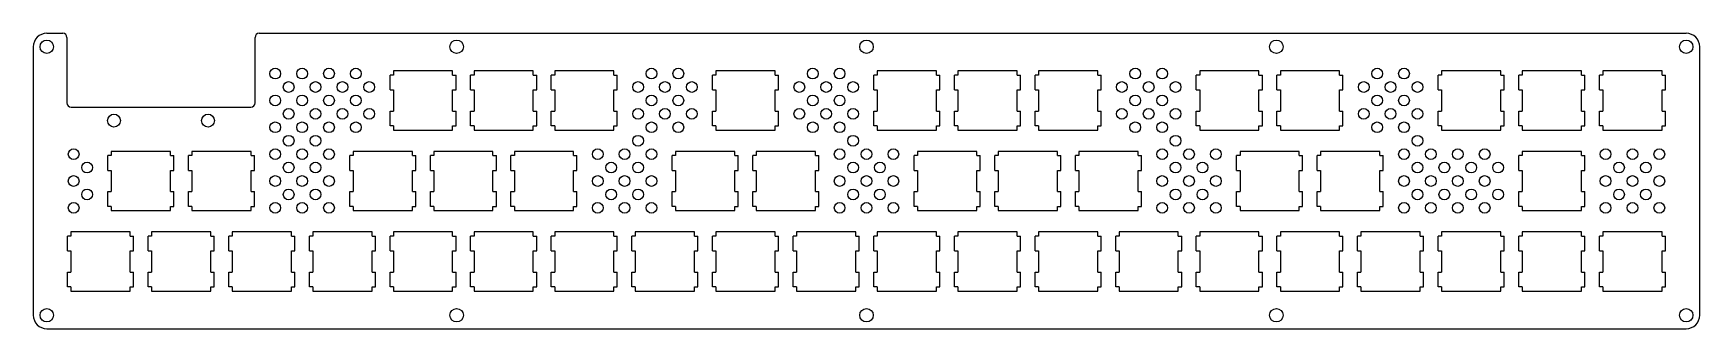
# Model space of a CAD drawing. Extents: x -3 to 391, y -3 to 67.
import ezdxf

# ---------------------------------------------------------------- set-up
doc = ezdxf.new("R2010")
doc.units = 0
doc.layers.add('255', color=72, linetype='CONTINUOUS')

msp = doc.modelspace()

# ---------------------------------------------------------------- linework, layer by layer
at = {"layer": '255'}
for p, q in [((-3.175, 63.5), (-3.175, 0)), ((0, 66.675), (3.763, 66.675)), ((4.763, 65.675), (4.763, 50.212)), ((49.212, 50.212), (49.212, 65.675)), ((50.212, 66.675), (387.35, 66.675)), ((390.525, 0), (390.525, 63.5)), ((81.1, 53.3), (81.1, 56.8)), ((81.9, 56.8), (81.1, 56.8)), ((81.9, 57.8), (81.9, 56.8)), ((95.9, 57.8), (81.9, 57.8)), ((95.9, 56.8), (95.9, 57.8)), ((95.9, 56.8), (96.7, 56.8)), ((96.7, 53.3), (96.7, 56.8)), ((100.15, 53.3), (100.15, 56.8)), ((100.95, 56.8), (100.15, 56.8)), ((100.95, 57.8), (100.95, 56.8)), ((114.95, 57.8), (100.95, 57.8)), ((114.95, 56.8), (114.95, 57.8)), ((114.95, 56.8), (115.75, 56.8)), ((115.75, 53.3), (115.75, 56.8)), ((119.2, 53.3), (119.2, 56.8)), ((120, 56.8), (119.2, 56.8)), ((120, 57.8), (120, 56.8)), ((134, 57.8), (120, 57.8)), ((134, 56.8), (134, 57.8)), ((134, 56.8), (134.8, 56.8)), ((134.8, 53.3), (134.8, 56.8)), ((157.3, 53.3), (157.3, 56.8)), ((158.1, 56.8), (157.3, 56.8)), ((158.1, 57.8), (158.1, 56.8)), ((172.1, 57.8), (158.1, 57.8)), ((172.1, 56.8), (172.1, 57.8)), ((172.1, 56.8), (172.9, 56.8)), ((172.9, 53.3), (172.9, 56.8)), ((195.4, 53.3), (195.4, 56.8)), ((196.2, 56.8), (195.4, 56.8)), ((196.2, 57.8), (196.2, 56.8)), ((210.2, 57.8), (196.2, 57.8)), ((210.2, 56.8), (210.2, 57.8)), ((210.2, 56.8), (211, 56.8)), ((211, 53.3), (211, 56.8)), ((214.45, 53.3), (214.45, 56.8)), ((215.25, 56.8), (214.45, 56.8)), ((215.25, 57.8), (215.25, 56.8)), ((229.25, 57.8), (215.25, 57.8)), ((229.25, 56.8), (229.25, 57.8)), ((229.25, 56.8), (230.05, 56.8)), ((230.05, 53.3), (230.05, 56.8)), ((233.5, 53.3), (233.5, 56.8)), ((234.3, 56.8), (233.5, 56.8)), ((234.3, 57.8), (234.3, 56.8)), ((248.3, 57.8), (234.3, 57.8)), ((248.3, 56.8), (248.3, 57.8)), ((248.3, 56.8), (249.1, 56.8)), ((249.1, 53.3), (249.1, 56.8)), ((271.6, 53.3), (271.6, 56.8)), ((272.4, 56.8), (271.6, 56.8)), ((272.4, 57.8), (272.4, 56.8)), ((286.4, 57.8), (272.4, 57.8)), ((286.4, 56.8), (286.4, 57.8)), ((286.4, 56.8), (287.2, 56.8)), ((287.2, 53.3), (287.2, 56.8)), ((290.65, 53.3), (290.65, 56.8)), ((291.45, 56.8), (290.65, 56.8)), ((291.45, 57.8), (291.45, 56.8)), ((305.45, 57.8), (291.45, 57.8)), ((305.45, 56.8), (305.45, 57.8)), ((305.45, 56.8), (306.25, 56.8)), ((306.25, 53.3), (306.25, 56.8)), ((328.75, 53.3), (328.75, 56.8)), ((329.55, 56.8), (328.75, 56.8)), ((329.55, 57.8), (329.55, 56.8)), ((343.55, 57.8), (329.55, 57.8)), ((343.55, 56.8), (343.55, 57.8)), ((343.55, 56.8), (344.35, 56.8)), ((344.35, 53.3), (344.35, 56.8)), ((347.8, 53.3), (347.8, 56.8)), ((348.6, 56.8), (347.8, 56.8)), ((348.6, 57.8), (348.6, 56.8)), ((362.6, 57.8), (348.6, 57.8)), ((362.6, 56.8), (362.6, 57.8)), ((362.6, 56.8), (363.4, 56.8)), ((363.4, 53.3), (363.4, 56.8)), ((366.85, 53.3), (366.85, 56.8)), ((367.65, 56.8), (366.85, 56.8)), ((367.65, 57.8), (367.65, 56.8)), ((381.65, 57.8), (367.65, 57.8)), ((381.65, 56.8), (381.65, 57.8)), ((381.65, 56.8), (382.45, 56.8)), ((382.45, 53.3), (382.45, 56.8)), ((81.1, 53.3), (81.9, 53.3)), ((81.9, 53.3), (81.9, 48.3)), ((95.9, 48.3), (95.9, 53.3)), ((95.9, 53.3), (96.7, 53.3)), ((100.15, 53.3), (100.95, 53.3)), ((100.95, 53.3), (100.95, 48.3)), ((114.95, 48.3), (114.95, 53.3)), ((114.95, 53.3), (115.75, 53.3)), ((119.2, 53.3), (120, 53.3)), ((120, 53.3), (120, 48.3)), ((134, 48.3), (134, 53.3)), ((134, 53.3), (134.8, 53.3)), ((157.3, 53.3), (158.1, 53.3)), ((158.1, 53.3), (158.1, 48.3)), ((172.1, 48.3), (172.1, 53.3)), ((172.1, 53.3), (172.9, 53.3)), ((195.4, 53.3), (196.2, 53.3)), ((196.2, 53.3), (196.2, 48.3)), ((210.2, 48.3), (210.2, 53.3)), ((210.2, 53.3), (211, 53.3)), ((214.45, 53.3), (215.25, 53.3)), ((215.25, 53.3), (215.25, 48.3)), ((229.25, 48.3), (229.25, 53.3)), ((229.25, 53.3), (230.05, 53.3)), ((233.5, 53.3), (234.3, 53.3)), ((234.3, 53.3), (234.3, 48.3)), ((248.3, 48.3), (248.3, 53.3)), ((248.3, 53.3), (249.1, 53.3)), ((271.6, 53.3), (272.4, 53.3)), ((272.4, 53.3), (272.4, 48.3)), ((286.4, 48.3), (286.4, 53.3)), ((286.4, 53.3), (287.2, 53.3)), ((290.65, 53.3), (291.45, 53.3)), ((291.45, 53.3), (291.45, 48.3)), ((305.45, 48.3), (305.45, 53.3)), ((305.45, 53.3), (306.25, 53.3)), ((328.75, 53.3), (329.55, 53.3)), ((329.55, 53.3), (329.55, 48.3)), ((343.55, 48.3), (343.55, 53.3)), ((343.55, 53.3), (344.35, 53.3)), ((347.8, 53.3), (348.6, 53.3)), ((348.6, 53.3), (348.6, 48.3)), ((362.6, 48.3), (362.6, 53.3)), ((362.6, 53.3), (363.4, 53.3)), ((366.85, 53.3), (367.65, 53.3)), ((367.65, 53.3), (367.65, 48.3)), ((381.65, 48.3), (381.65, 53.3)), ((381.65, 53.3), (382.45, 53.3)), ((5.763, 49.212), (48.212, 49.212)), ((81.1, 48.3), (81.9, 48.3)), ((81.1, 44.8), (81.1, 48.3)), ((95.9, 48.3), (96.7, 48.3)), ((96.7, 44.8), (96.7, 48.3)), ((100.15, 48.3), (100.95, 48.3)), ((100.15, 44.8), (100.15, 48.3)), ((114.95, 48.3), (115.75, 48.3)), ((115.75, 44.8), (115.75, 48.3)), ((119.2, 48.3), (120, 48.3)), ((119.2, 44.8), (119.2, 48.3)), ((134, 48.3), (134.8, 48.3)), ((134.8, 44.8), (134.8, 48.3)), ((157.3, 48.3), (158.1, 48.3)), ((157.3, 44.8), (157.3, 48.3)), ((172.1, 48.3), (172.9, 48.3)), ((172.9, 44.8), (172.9, 48.3)), ((195.4, 48.3), (196.2, 48.3)), ((195.4, 44.8), (195.4, 48.3)), ((210.2, 48.3), (211, 48.3)), ((211, 44.8), (211, 48.3)), ((214.45, 48.3), (215.25, 48.3)), ((214.45, 44.8), (214.45, 48.3)), ((229.25, 48.3), (230.05, 48.3)), ((230.05, 44.8), (230.05, 48.3)), ((233.5, 48.3), (234.3, 48.3)), ((233.5, 44.8), (233.5, 48.3)), ((248.3, 48.3), (249.1, 48.3)), ((249.1, 44.8), (249.1, 48.3)), ((271.6, 48.3), (272.4, 48.3)), ((271.6, 44.8), (271.6, 48.3)), ((286.4, 48.3), (287.2, 48.3)), ((287.2, 44.8), (287.2, 48.3)), ((290.65, 48.3), (291.45, 48.3)), ((290.65, 44.8), (290.65, 48.3)), ((305.45, 48.3), (306.25, 48.3)), ((306.25, 44.8), (306.25, 48.3)), ((328.75, 48.3), (329.55, 48.3)), ((328.75, 44.8), (328.75, 48.3)), ((343.55, 48.3), (344.35, 48.3)), ((344.35, 44.8), (344.35, 48.3)), ((347.8, 48.3), (348.6, 48.3)), ((347.8, 44.8), (347.8, 48.3)), ((362.6, 48.3), (363.4, 48.3)), ((363.4, 44.8), (363.4, 48.3)), ((366.85, 48.3), (367.65, 48.3)), ((366.85, 44.8), (366.85, 48.3)), ((381.65, 48.3), (382.45, 48.3)), ((382.45, 44.8), (382.45, 48.3)), ((81.9, 44.8), (81.1, 44.8)), ((81.9, 44.8), (81.9, 43.8)), ((81.9, 43.8), (95.9, 43.8)), ((95.9, 43.8), (95.9, 44.8)), ((95.9, 44.8), (96.7, 44.8)), ((100.95, 44.8), (100.15, 44.8)), ((100.95, 44.8), (100.95, 43.8)), ((100.95, 43.8), (114.95, 43.8)), ((114.95, 43.8), (114.95, 44.8)), ((114.95, 44.8), (115.75, 44.8)), ((120, 44.8), (119.2, 44.8)), ((120, 44.8), (120, 43.8)), ((120, 43.8), (134, 43.8)), ((134, 43.8), (134, 44.8)), ((134, 44.8), (134.8, 44.8)), ((158.1, 44.8), (157.3, 44.8)), ((158.1, 44.8), (158.1, 43.8)), ((158.1, 43.8), (172.1, 43.8)), ((172.1, 43.8), (172.1, 44.8)), ((172.1, 44.8), (172.9, 44.8)), ((196.2, 44.8), (195.4, 44.8)), ((196.2, 44.8), (196.2, 43.8)), ((196.2, 43.8), (210.2, 43.8)), ((210.2, 43.8), (210.2, 44.8)), ((210.2, 44.8), (211, 44.8)), ((215.25, 44.8), (214.45, 44.8)), ((215.25, 44.8), (215.25, 43.8)), ((215.25, 43.8), (229.25, 43.8)), ((229.25, 43.8), (229.25, 44.8)), ((229.25, 44.8), (230.05, 44.8)), ((234.3, 44.8), (233.5, 44.8)), ((234.3, 44.8), (234.3, 43.8)), ((234.3, 43.8), (248.3, 43.8)), ((248.3, 43.8), (248.3, 44.8)), ((248.3, 44.8), (249.1, 44.8)), ((272.4, 44.8), (271.6, 44.8)), ((272.4, 44.8), (272.4, 43.8)), ((272.4, 43.8), (286.4, 43.8)), ((286.4, 43.8), (286.4, 44.8)), ((286.4, 44.8), (287.2, 44.8)), ((291.45, 44.8), (290.65, 44.8)), ((291.45, 44.8), (291.45, 43.8)), ((291.45, 43.8), (305.45, 43.8)), ((305.45, 43.8), (305.45, 44.8)), ((305.45, 44.8), (306.25, 44.8)), ((329.55, 44.8), (328.75, 44.8)), ((329.55, 44.8), (329.55, 43.8)), ((329.55, 43.8), (343.55, 43.8)), ((343.55, 43.8), (343.55, 44.8)), ((343.55, 44.8), (344.35, 44.8)), ((348.6, 44.8), (347.8, 44.8)), ((348.6, 44.8), (348.6, 43.8)), ((348.6, 43.8), (362.6, 43.8)), ((362.6, 43.8), (362.6, 44.8)), ((362.6, 44.8), (363.4, 44.8)), ((367.65, 44.8), (366.85, 44.8)), ((367.65, 44.8), (367.65, 43.8)), ((367.65, 43.8), (381.65, 43.8)), ((381.65, 43.8), (381.65, 44.8)), ((381.65, 44.8), (382.45, 44.8)), ((14.425, 34.25), (14.425, 37.75)), ((15.225, 37.75), (14.425, 37.75)), ((15.225, 38.75), (15.225, 37.75)), ((29.225, 38.75), (15.225, 38.75)), ((29.225, 37.75), (29.225, 38.75)), ((29.225, 37.75), (30.025, 37.75)), ((30.025, 34.25), (30.025, 37.75)), ((33.475, 34.25), (33.475, 37.75)), ((34.275, 37.75), (33.475, 37.75)), ((34.275, 38.75), (34.275, 37.75)), ((48.275, 38.75), (34.275, 38.75)), ((48.275, 37.75), (48.275, 38.75)), ((48.275, 37.75), (49.075, 37.75)), ((49.075, 34.25), (49.075, 37.75)), ((71.575, 34.25), (71.575, 37.75)), ((72.375, 37.75), (71.575, 37.75)), ((72.375, 38.75), (72.375, 37.75)), ((86.375, 38.75), (72.375, 38.75)), ((86.375, 37.75), (86.375, 38.75)), ((86.375, 37.75), (87.175, 37.75)), ((87.175, 34.25), (87.175, 37.75)), ((90.625, 34.25), (90.625, 37.75)), ((91.425, 37.75), (90.625, 37.75)), ((91.425, 38.75), (91.425, 37.75)), ((105.425, 38.75), (91.425, 38.75)), ((105.425, 37.75), (105.425, 38.75)), ((105.425, 37.75), (106.225, 37.75)), ((106.225, 34.25), (106.225, 37.75)), ((109.675, 34.25), (109.675, 37.75)), ((110.475, 37.75), (109.675, 37.75)), ((110.475, 38.75), (110.475, 37.75)), ((124.475, 38.75), (110.475, 38.75)), ((124.475, 37.75), (124.475, 38.75)), ((124.475, 37.75), (125.275, 37.75)), ((125.275, 34.25), (125.275, 37.75)), ((147.775, 34.25), (147.775, 37.75)), ((148.575, 37.75), (147.775, 37.75)), ((148.575, 38.75), (148.575, 37.75)), ((162.575, 38.75), (148.575, 38.75)), ((162.575, 37.75), (162.575, 38.75)), ((162.575, 37.75), (163.375, 37.75)), ((163.375, 34.25), (163.375, 37.75)), ((166.825, 34.25), (166.825, 37.75)), ((167.625, 37.75), (166.825, 37.75)), ((167.625, 38.75), (167.625, 37.75)), ((181.625, 38.75), (167.625, 38.75)), ((181.625, 37.75), (181.625, 38.75)), ((181.625, 37.75), (182.425, 37.75)), ((182.425, 34.25), (182.425, 37.75)), ((204.925, 34.25), (204.925, 37.75)), ((205.725, 37.75), (204.925, 37.75)), ((205.725, 38.75), (205.725, 37.75)), ((219.725, 38.75), (205.725, 38.75)), ((219.725, 37.75), (219.725, 38.75)), ((219.725, 37.75), (220.525, 37.75)), ((220.525, 34.25), (220.525, 37.75)), ((223.975, 34.25), (223.975, 37.75)), ((224.775, 37.75), (223.975, 37.75)), ((224.775, 38.75), (224.775, 37.75)), ((238.775, 38.75), (224.775, 38.75)), ((238.775, 37.75), (238.775, 38.75)), ((238.775, 37.75), (239.575, 37.75)), ((239.575, 34.25), (239.575, 37.75)), ((243.025, 34.25), (243.025, 37.75)), ((243.825, 37.75), (243.025, 37.75)), ((243.825, 38.75), (243.825, 37.75)), ((257.825, 38.75), (243.825, 38.75)), ((257.825, 37.75), (257.825, 38.75)), ((257.825, 37.75), (258.625, 37.75)), ((258.625, 34.25), (258.625, 37.75)), ((281.125, 34.25), (281.125, 37.75)), ((281.925, 37.75), (281.125, 37.75)), ((281.925, 38.75), (281.925, 37.75)), ((295.925, 38.75), (281.925, 38.75)), ((295.925, 37.75), (295.925, 38.75)), ((295.925, 37.75), (296.725, 37.75)), ((296.725, 34.25), (296.725, 37.75)), ((300.175, 34.25), (300.175, 37.75)), ((300.975, 37.75), (300.175, 37.75)), ((300.975, 38.75), (300.975, 37.75)), ((314.975, 38.75), (300.975, 38.75)), ((314.975, 37.75), (314.975, 38.75)), ((314.975, 37.75), (315.775, 37.75)), ((315.775, 34.25), (315.775, 37.75)), ((347.8, 34.25), (347.8, 37.75)), ((348.6, 37.75), (347.8, 37.75)), ((348.6, 38.75), (348.6, 37.75)), ((362.6, 38.75), (348.6, 38.75)), ((362.6, 37.75), (362.6, 38.75)), ((362.6, 37.75), (363.4, 37.75)), ((363.4, 34.25), (363.4, 37.75)), ((14.425, 34.25), (15.225, 34.25)), ((15.225, 34.25), (15.225, 29.25)), ((29.225, 29.25), (29.225, 34.25)), ((29.225, 34.25), (30.025, 34.25)), ((33.475, 34.25), (34.275, 34.25)), ((34.275, 34.25), (34.275, 29.25)), ((48.275, 29.25), (48.275, 34.25)), ((48.275, 34.25), (49.075, 34.25)), ((71.575, 34.25), (72.375, 34.25)), ((72.375, 34.25), (72.375, 29.25)), ((86.375, 29.25), (86.375, 34.25)), ((86.375, 34.25), (87.175, 34.25)), ((90.625, 34.25), (91.425, 34.25)), ((91.425, 34.25), (91.425, 29.25)), ((105.425, 29.25), (105.425, 34.25)), ((105.425, 34.25), (106.225, 34.25)), ((109.675, 34.25), (110.475, 34.25)), ((110.475, 34.25), (110.475, 29.25)), ((124.475, 29.25), (124.475, 34.25)), ((124.475, 34.25), (125.275, 34.25)), ((147.775, 34.25), (148.575, 34.25)), ((148.575, 34.25), (148.575, 29.25)), ((162.575, 29.25), (162.575, 34.25)), ((162.575, 34.25), (163.375, 34.25)), ((166.825, 34.25), (167.625, 34.25)), ((167.625, 34.25), (167.625, 29.25)), ((181.625, 29.25), (181.625, 34.25)), ((181.625, 34.25), (182.425, 34.25)), ((204.925, 34.25), (205.725, 34.25)), ((205.725, 34.25), (205.725, 29.25)), ((219.725, 29.25), (219.725, 34.25)), ((219.725, 34.25), (220.525, 34.25)), ((223.975, 34.25), (224.775, 34.25)), ((224.775, 34.25), (224.775, 29.25)), ((238.775, 29.25), (238.775, 34.25)), ((238.775, 34.25), (239.575, 34.25)), ((243.025, 34.25), (243.825, 34.25)), ((243.825, 34.25), (243.825, 29.25)), ((257.825, 29.25), (257.825, 34.25)), ((257.825, 34.25), (258.625, 34.25)), ((281.125, 34.25), (281.925, 34.25)), ((281.925, 34.25), (281.925, 29.25)), ((295.925, 29.25), (295.925, 34.25)), ((295.925, 34.25), (296.725, 34.25)), ((300.175, 34.25), (300.975, 34.25)), ((300.975, 34.25), (300.975, 29.25)), ((314.975, 29.25), (314.975, 34.25)), ((314.975, 34.25), (315.775, 34.25)), ((347.8, 34.25), (348.6, 34.25)), ((348.6, 34.25), (348.6, 29.25)), ((362.6, 29.25), (362.6, 34.25)), ((362.6, 34.25), (363.4, 34.25)), ((14.425, 29.25), (15.225, 29.25)), ((14.425, 25.75), (14.425, 29.25)), ((29.225, 29.25), (30.025, 29.25)), ((30.025, 25.75), (30.025, 29.25)), ((33.475, 29.25), (34.275, 29.25)), ((33.475, 25.75), (33.475, 29.25)), ((48.275, 29.25), (49.075, 29.25)), ((49.075, 25.75), (49.075, 29.25)), ((71.575, 29.25), (72.375, 29.25)), ((71.575, 25.75), (71.575, 29.25)), ((86.375, 29.25), (87.175, 29.25)), ((87.175, 25.75), (87.175, 29.25)), ((90.625, 29.25), (91.425, 29.25)), ((90.625, 25.75), (90.625, 29.25)), ((105.425, 29.25), (106.225, 29.25)), ((106.225, 25.75), (106.225, 29.25)), ((109.675, 29.25), (110.475, 29.25)), ((109.675, 25.75), (109.675, 29.25)), ((124.475, 29.25), (125.275, 29.25)), ((125.275, 25.75), (125.275, 29.25)), ((147.775, 29.25), (148.575, 29.25)), ((147.775, 25.75), (147.775, 29.25)), ((162.575, 29.25), (163.375, 29.25)), ((163.375, 25.75), (163.375, 29.25)), ((166.825, 29.25), (167.625, 29.25)), ((166.825, 25.75), (166.825, 29.25)), ((181.625, 29.25), (182.425, 29.25)), ((182.425, 25.75), (182.425, 29.25)), ((204.925, 29.25), (205.725, 29.25)), ((204.925, 25.75), (204.925, 29.25)), ((219.725, 29.25), (220.525, 29.25)), ((220.525, 25.75), (220.525, 29.25)), ((223.975, 29.25), (224.775, 29.25)), ((223.975, 25.75), (223.975, 29.25)), ((238.775, 29.25), (239.575, 29.25)), ((239.575, 25.75), (239.575, 29.25)), ((243.025, 29.25), (243.825, 29.25)), ((243.025, 25.75), (243.025, 29.25)), ((257.825, 29.25), (258.625, 29.25)), ((258.625, 25.75), (258.625, 29.25)), ((281.125, 29.25), (281.925, 29.25)), ((281.125, 25.75), (281.125, 29.25)), ((295.925, 29.25), (296.725, 29.25)), ((296.725, 25.75), (296.725, 29.25)), ((300.175, 29.25), (300.975, 29.25)), ((300.175, 25.75), (300.175, 29.25)), ((314.975, 29.25), (315.775, 29.25)), ((315.775, 25.75), (315.775, 29.25)), ((347.8, 29.25), (348.6, 29.25)), ((347.8, 25.75), (347.8, 29.25)), ((362.6, 29.25), (363.4, 29.25)), ((363.4, 25.75), (363.4, 29.25)), ((15.225, 25.75), (14.425, 25.75)), ((15.225, 25.75), (15.225, 24.75)), ((15.225, 24.75), (29.225, 24.75)), ((29.225, 24.75), (29.225, 25.75)), ((29.225, 25.75), (30.025, 25.75)), ((34.275, 25.75), (33.475, 25.75)), ((34.275, 25.75), (34.275, 24.75)), ((34.275, 24.75), (48.275, 24.75)), ((48.275, 24.75), (48.275, 25.75)), ((48.275, 25.75), (49.075, 25.75)), ((72.375, 25.75), (71.575, 25.75)), ((72.375, 25.75), (72.375, 24.75)), ((72.375, 24.75), (86.375, 24.75)), ((86.375, 24.75), (86.375, 25.75)), ((86.375, 25.75), (87.175, 25.75)), ((91.425, 25.75), (90.625, 25.75)), ((91.425, 25.75), (91.425, 24.75)), ((91.425, 24.75), (105.425, 24.75)), ((105.425, 24.75), (105.425, 25.75)), ((105.425, 25.75), (106.225, 25.75)), ((110.475, 25.75), (109.675, 25.75)), ((110.475, 25.75), (110.475, 24.75)), ((110.475, 24.75), (124.475, 24.75)), ((124.475, 24.75), (124.475, 25.75)), ((124.475, 25.75), (125.275, 25.75)), ((148.575, 25.75), (147.775, 25.75)), ((148.575, 25.75), (148.575, 24.75)), ((148.575, 24.75), (162.575, 24.75)), ((162.575, 24.75), (162.575, 25.75)), ((162.575, 25.75), (163.375, 25.75)), ((167.625, 25.75), (166.825, 25.75)), ((167.625, 25.75), (167.625, 24.75)), ((167.625, 24.75), (181.625, 24.75)), ((181.625, 24.75), (181.625, 25.75)), ((181.625, 25.75), (182.425, 25.75)), ((205.725, 25.75), (204.925, 25.75)), ((205.725, 25.75), (205.725, 24.75)), ((205.725, 24.75), (219.725, 24.75)), ((219.725, 24.75), (219.725, 25.75)), ((219.725, 25.75), (220.525, 25.75)), ((224.775, 25.75), (223.975, 25.75)), ((224.775, 25.75), (224.775, 24.75)), ((224.775, 24.75), (238.775, 24.75)), ((238.775, 24.75), (238.775, 25.75)), ((238.775, 25.75), (239.575, 25.75)), ((243.825, 25.75), (243.025, 25.75)), ((243.825, 25.75), (243.825, 24.75)), ((243.825, 24.75), (257.825, 24.75)), ((257.825, 24.75), (257.825, 25.75)), ((257.825, 25.75), (258.625, 25.75)), ((281.925, 25.75), (281.125, 25.75)), ((281.925, 25.75), (281.925, 24.75)), ((281.925, 24.75), (295.925, 24.75)), ((295.925, 24.75), (295.925, 25.75)), ((295.925, 25.75), (296.725, 25.75)), ((300.975, 25.75), (300.175, 25.75)), ((300.975, 25.75), (300.975, 24.75)), ((300.975, 24.75), (314.975, 24.75)), ((314.975, 24.75), (314.975, 25.75)), ((314.975, 25.75), (315.775, 25.75)), ((348.6, 25.75), (347.8, 25.75)), ((348.6, 25.75), (348.6, 24.75)), ((348.6, 24.75), (362.6, 24.75)), ((362.6, 24.75), (362.6, 25.75)), ((362.6, 25.75), (363.4, 25.75)), ((5.7, 19.7), (5.7, 18.7)), ((19.7, 19.7), (5.7, 19.7)), ((19.7, 18.7), (19.7, 19.7)), ((24.75, 19.7), (24.75, 18.7)), ((38.75, 19.7), (24.75, 19.7)), ((38.75, 18.7), (38.75, 19.7)), ((43.8, 19.7), (43.8, 18.7)), ((57.8, 19.7), (43.8, 19.7)), ((57.8, 18.7), (57.8, 19.7)), ((62.85, 19.7), (62.85, 18.7)), ((76.85, 19.7), (62.85, 19.7)), ((76.85, 18.7), (76.85, 19.7)), ((81.9, 19.7), (81.9, 18.7)), ((95.9, 19.7), (81.9, 19.7)), ((95.9, 18.7), (95.9, 19.7)), ((100.95, 19.7), (100.95, 18.7)), ((114.95, 19.7), (100.95, 19.7)), ((114.95, 18.7), (114.95, 19.7)), ((120, 19.7), (120, 18.7)), ((134, 19.7), (120, 19.7)), ((134, 18.7), (134, 19.7)), ((139.05, 19.7), (139.05, 18.7)), ((153.05, 19.7), (139.05, 19.7)), ((153.05, 18.7), (153.05, 19.7)), ((158.1, 19.7), (158.1, 18.7)), ((172.1, 19.7), (158.1, 19.7)), ((172.1, 18.7), (172.1, 19.7)), ((177.15, 19.7), (177.15, 18.7)), ((191.15, 19.7), (177.15, 19.7)), ((191.15, 18.7), (191.15, 19.7)), ((196.2, 19.7), (196.2, 18.7)), ((210.2, 19.7), (196.2, 19.7)), ((210.2, 18.7), (210.2, 19.7)), ((215.25, 19.7), (215.25, 18.7)), ((229.25, 19.7), (215.25, 19.7)), ((229.25, 18.7), (229.25, 19.7)), ((234.3, 19.7), (234.3, 18.7)), ((248.3, 19.7), (234.3, 19.7)), ((248.3, 18.7), (248.3, 19.7)), ((253.35, 19.7), (253.35, 18.7)), ((267.35, 19.7), (253.35, 19.7)), ((267.35, 18.7), (267.35, 19.7)), ((272.4, 19.7), (272.4, 18.7)), ((286.4, 19.7), (272.4, 19.7)), ((286.4, 18.7), (286.4, 19.7)), ((291.45, 19.7), (291.45, 18.7)), ((305.45, 19.7), (291.45, 19.7)), ((305.45, 18.7), (305.45, 19.7)), ((310.5, 19.7), (310.5, 18.7)), ((324.5, 19.7), (310.5, 19.7)), ((324.5, 18.7), (324.5, 19.7)), ((329.55, 19.7), (329.55, 18.7)), ((343.55, 19.7), (329.55, 19.7)), ((343.55, 18.7), (343.55, 19.7)), ((348.6, 19.7), (348.6, 18.7)), ((362.6, 19.7), (348.6, 19.7)), ((362.6, 18.7), (362.6, 19.7)), ((367.65, 19.7), (367.65, 18.7)), ((381.65, 19.7), (367.65, 19.7)), ((381.65, 18.7), (381.65, 19.7)), ((4.9, 15.2), (4.9, 18.7)), ((5.7, 18.7), (4.9, 18.7)), ((19.7, 18.7), (20.5, 18.7)), ((20.5, 15.2), (20.5, 18.7)), ((23.95, 15.2), (23.95, 18.7)), ((24.75, 18.7), (23.95, 18.7)), ((38.75, 18.7), (39.55, 18.7)), ((39.55, 15.2), (39.55, 18.7)), ((43, 15.2), (43, 18.7)), ((43.8, 18.7), (43, 18.7)), ((57.8, 18.7), (58.6, 18.7)), ((58.6, 15.2), (58.6, 18.7)), ((62.05, 15.2), (62.05, 18.7)), ((62.85, 18.7), (62.05, 18.7)), ((76.85, 18.7), (77.65, 18.7)), ((77.65, 15.2), (77.65, 18.7)), ((81.1, 15.2), (81.1, 18.7)), ((81.9, 18.7), (81.1, 18.7)), ((95.9, 18.7), (96.7, 18.7)), ((96.7, 15.2), (96.7, 18.7)), ((100.15, 15.2), (100.15, 18.7)), ((100.95, 18.7), (100.15, 18.7)), ((114.95, 18.7), (115.75, 18.7)), ((115.75, 15.2), (115.75, 18.7)), ((119.2, 15.2), (119.2, 18.7)), ((120, 18.7), (119.2, 18.7)), ((134, 18.7), (134.8, 18.7)), ((134.8, 15.2), (134.8, 18.7)), ((138.25, 15.2), (138.25, 18.7)), ((139.05, 18.7), (138.25, 18.7)), ((153.05, 18.7), (153.85, 18.7)), ((153.85, 15.2), (153.85, 18.7)), ((157.3, 15.2), (157.3, 18.7)), ((158.1, 18.7), (157.3, 18.7)), ((172.1, 18.7), (172.9, 18.7)), ((172.9, 15.2), (172.9, 18.7)), ((176.35, 15.2), (176.35, 18.7)), ((177.15, 18.7), (176.35, 18.7)), ((191.15, 18.7), (191.95, 18.7)), ((191.95, 15.2), (191.95, 18.7)), ((195.4, 15.2), (195.4, 18.7)), ((196.2, 18.7), (195.4, 18.7)), ((210.2, 18.7), (211, 18.7)), ((211, 15.2), (211, 18.7)), ((214.45, 15.2), (214.45, 18.7)), ((215.25, 18.7), (214.45, 18.7)), ((229.25, 18.7), (230.05, 18.7)), ((230.05, 15.2), (230.05, 18.7)), ((233.5, 15.2), (233.5, 18.7)), ((234.3, 18.7), (233.5, 18.7)), ((248.3, 18.7), (249.1, 18.7)), ((249.1, 15.2), (249.1, 18.7)), ((252.55, 15.2), (252.55, 18.7)), ((253.35, 18.7), (252.55, 18.7)), ((267.35, 18.7), (268.15, 18.7)), ((268.15, 15.2), (268.15, 18.7)), ((271.6, 15.2), (271.6, 18.7)), ((272.4, 18.7), (271.6, 18.7)), ((286.4, 18.7), (287.2, 18.7)), ((287.2, 15.2), (287.2, 18.7)), ((290.65, 15.2), (290.65, 18.7)), ((291.45, 18.7), (290.65, 18.7)), ((305.45, 18.7), (306.25, 18.7)), ((306.25, 15.2), (306.25, 18.7)), ((309.7, 15.2), (309.7, 18.7)), ((310.5, 18.7), (309.7, 18.7)), ((324.5, 18.7), (325.3, 18.7)), ((325.3, 15.2), (325.3, 18.7)), ((328.75, 15.2), (328.75, 18.7)), ((329.55, 18.7), (328.75, 18.7)), ((343.55, 18.7), (344.35, 18.7)), ((344.35, 15.2), (344.35, 18.7)), ((347.8, 15.2), (347.8, 18.7)), ((348.6, 18.7), (347.8, 18.7)), ((362.6, 18.7), (363.4, 18.7)), ((363.4, 15.2), (363.4, 18.7)), ((366.85, 15.2), (366.85, 18.7)), ((367.65, 18.7), (366.85, 18.7)), ((381.65, 18.7), (382.45, 18.7)), ((382.45, 15.2), (382.45, 18.7)), ((4.9, 15.2), (5.7, 15.2)), ((5.7, 15.2), (5.7, 10.2)), ((19.7, 10.2), (19.7, 15.2)), ((19.7, 15.2), (20.5, 15.2)), ((23.95, 15.2), (24.75, 15.2)), ((24.75, 15.2), (24.75, 10.2)), ((38.75, 10.2), (38.75, 15.2)), ((38.75, 15.2), (39.55, 15.2)), ((43, 15.2), (43.8, 15.2)), ((43.8, 15.2), (43.8, 10.2)), ((57.8, 10.2), (57.8, 15.2)), ((57.8, 15.2), (58.6, 15.2)), ((62.05, 15.2), (62.85, 15.2)), ((62.85, 15.2), (62.85, 10.2)), ((76.85, 10.2), (76.85, 15.2)), ((76.85, 15.2), (77.65, 15.2)), ((81.1, 15.2), (81.9, 15.2)), ((81.9, 15.2), (81.9, 10.2)), ((95.9, 10.2), (95.9, 15.2)), ((95.9, 15.2), (96.7, 15.2)), ((100.15, 15.2), (100.95, 15.2)), ((100.95, 15.2), (100.95, 10.2)), ((114.95, 10.2), (114.95, 15.2)), ((114.95, 15.2), (115.75, 15.2)), ((119.2, 15.2), (120, 15.2)), ((120, 15.2), (120, 10.2)), ((134, 10.2), (134, 15.2)), ((134, 15.2), (134.8, 15.2)), ((138.25, 15.2), (139.05, 15.2)), ((139.05, 15.2), (139.05, 10.2)), ((153.05, 10.2), (153.05, 15.2)), ((153.05, 15.2), (153.85, 15.2)), ((157.3, 15.2), (158.1, 15.2)), ((158.1, 15.2), (158.1, 10.2)), ((172.1, 10.2), (172.1, 15.2)), ((172.1, 15.2), (172.9, 15.2)), ((176.35, 15.2), (177.15, 15.2)), ((177.15, 15.2), (177.15, 10.2)), ((191.15, 10.2), (191.15, 15.2)), ((191.15, 15.2), (191.95, 15.2)), ((195.4, 15.2), (196.2, 15.2)), ((196.2, 15.2), (196.2, 10.2)), ((210.2, 10.2), (210.2, 15.2)), ((210.2, 15.2), (211, 15.2)), ((214.45, 15.2), (215.25, 15.2)), ((215.25, 15.2), (215.25, 10.2)), ((229.25, 10.2), (229.25, 15.2)), ((229.25, 15.2), (230.05, 15.2)), ((233.5, 15.2), (234.3, 15.2)), ((234.3, 15.2), (234.3, 10.2)), ((248.3, 10.2), (248.3, 15.2)), ((248.3, 15.2), (249.1, 15.2)), ((252.55, 15.2), (253.35, 15.2)), ((253.35, 15.2), (253.35, 10.2)), ((267.35, 10.2), (267.35, 15.2)), ((267.35, 15.2), (268.15, 15.2)), ((271.6, 15.2), (272.4, 15.2)), ((272.4, 15.2), (272.4, 10.2)), ((286.4, 10.2), (286.4, 15.2)), ((286.4, 15.2), (287.2, 15.2)), ((290.65, 15.2), (291.45, 15.2)), ((291.45, 15.2), (291.45, 10.2)), ((305.45, 10.2), (305.45, 15.2)), ((305.45, 15.2), (306.25, 15.2)), ((309.7, 15.2), (310.5, 15.2)), ((310.5, 15.2), (310.5, 10.2)), ((324.5, 10.2), (324.5, 15.2)), ((324.5, 15.2), (325.3, 15.2)), ((328.75, 15.2), (329.55, 15.2)), ((329.55, 15.2), (329.55, 10.2)), ((343.55, 10.2), (343.55, 15.2)), ((343.55, 15.2), (344.35, 15.2)), ((347.8, 15.2), (348.6, 15.2)), ((348.6, 15.2), (348.6, 10.2)), ((362.6, 10.2), (362.6, 15.2)), ((362.6, 15.2), (363.4, 15.2)), ((366.85, 15.2), (367.65, 15.2)), ((367.65, 15.2), (367.65, 10.2)), ((381.65, 10.2), (381.65, 15.2)), ((381.65, 15.2), (382.45, 15.2)), ((4.9, 10.2), (5.7, 10.2)), ((4.9, 6.7), (4.9, 10.2)), ((19.7, 10.2), (20.5, 10.2)), ((20.5, 6.7), (20.5, 10.2)), ((23.95, 10.2), (24.75, 10.2)), ((23.95, 6.7), (23.95, 10.2)), ((38.75, 10.2), (39.55, 10.2)), ((39.55, 6.7), (39.55, 10.2)), ((43, 10.2), (43.8, 10.2)), ((43, 6.7), (43, 10.2)), ((57.8, 10.2), (58.6, 10.2)), ((58.6, 6.7), (58.6, 10.2)), ((62.05, 10.2), (62.85, 10.2)), ((62.05, 6.7), (62.05, 10.2)), ((76.85, 10.2), (77.65, 10.2)), ((77.65, 6.7), (77.65, 10.2)), ((81.1, 10.2), (81.9, 10.2)), ((81.1, 6.7), (81.1, 10.2)), ((95.9, 10.2), (96.7, 10.2)), ((96.7, 6.7), (96.7, 10.2)), ((100.15, 10.2), (100.95, 10.2)), ((100.15, 6.7), (100.15, 10.2)), ((114.95, 10.2), (115.75, 10.2)), ((115.75, 6.7), (115.75, 10.2)), ((119.2, 10.2), (120, 10.2)), ((119.2, 6.7), (119.2, 10.2)), ((134, 10.2), (134.8, 10.2)), ((134.8, 6.7), (134.8, 10.2)), ((138.25, 10.2), (139.05, 10.2)), ((138.25, 6.7), (138.25, 10.2)), ((153.05, 10.2), (153.85, 10.2)), ((153.85, 6.7), (153.85, 10.2)), ((157.3, 10.2), (158.1, 10.2)), ((157.3, 6.7), (157.3, 10.2)), ((172.1, 10.2), (172.9, 10.2)), ((172.9, 6.7), (172.9, 10.2)), ((176.35, 10.2), (177.15, 10.2)), ((176.35, 6.7), (176.35, 10.2)), ((191.15, 10.2), (191.95, 10.2)), ((191.95, 6.7), (191.95, 10.2)), ((195.4, 10.2), (196.2, 10.2)), ((195.4, 6.7), (195.4, 10.2)), ((210.2, 10.2), (211, 10.2)), ((211, 6.7), (211, 10.2)), ((214.45, 10.2), (215.25, 10.2)), ((214.45, 6.7), (214.45, 10.2)), ((229.25, 10.2), (230.05, 10.2)), ((230.05, 6.7), (230.05, 10.2)), ((233.5, 10.2), (234.3, 10.2)), ((233.5, 6.7), (233.5, 10.2)), ((248.3, 10.2), (249.1, 10.2)), ((249.1, 6.7), (249.1, 10.2)), ((252.55, 10.2), (253.35, 10.2)), ((252.55, 6.7), (252.55, 10.2)), ((267.35, 10.2), (268.15, 10.2)), ((268.15, 6.7), (268.15, 10.2)), ((271.6, 10.2), (272.4, 10.2)), ((271.6, 6.7), (271.6, 10.2)), ((286.4, 10.2), (287.2, 10.2)), ((287.2, 6.7), (287.2, 10.2)), ((290.65, 10.2), (291.45, 10.2)), ((290.65, 6.7), (290.65, 10.2)), ((305.45, 10.2), (306.25, 10.2)), ((306.25, 6.7), (306.25, 10.2)), ((309.7, 10.2), (310.5, 10.2)), ((309.7, 6.7), (309.7, 10.2)), ((324.5, 10.2), (325.3, 10.2)), ((325.3, 6.7), (325.3, 10.2)), ((328.75, 10.2), (329.55, 10.2)), ((328.75, 6.7), (328.75, 10.2)), ((343.55, 10.2), (344.35, 10.2)), ((344.35, 6.7), (344.35, 10.2)), ((347.8, 10.2), (348.6, 10.2)), ((347.8, 6.7), (347.8, 10.2)), ((362.6, 10.2), (363.4, 10.2)), ((363.4, 6.7), (363.4, 10.2)), ((366.85, 10.2), (367.65, 10.2)), ((366.85, 6.7), (366.85, 10.2)), ((381.65, 10.2), (382.45, 10.2)), ((382.45, 6.7), (382.45, 10.2)), ((5.7, 6.7), (4.9, 6.7)), ((5.7, 6.7), (5.7, 5.7)), ((5.7, 5.7), (19.7, 5.7)), ((19.7, 5.7), (19.7, 6.7)), ((19.7, 6.7), (20.5, 6.7)), ((24.75, 6.7), (23.95, 6.7)), ((24.75, 6.7), (24.75, 5.7)), ((24.75, 5.7), (38.75, 5.7)), ((38.75, 5.7), (38.75, 6.7)), ((38.75, 6.7), (39.55, 6.7)), ((43.8, 6.7), (43, 6.7)), ((43.8, 6.7), (43.8, 5.7)), ((43.8, 5.7), (57.8, 5.7)), ((57.8, 5.7), (57.8, 6.7)), ((57.8, 6.7), (58.6, 6.7)), ((62.85, 6.7), (62.05, 6.7)), ((62.85, 6.7), (62.85, 5.7)), ((62.85, 5.7), (76.85, 5.7)), ((76.85, 5.7), (76.85, 6.7)), ((76.85, 6.7), (77.65, 6.7)), ((81.9, 6.7), (81.1, 6.7)), ((81.9, 6.7), (81.9, 5.7)), ((81.9, 5.7), (95.9, 5.7)), ((95.9, 5.7), (95.9, 6.7)), ((95.9, 6.7), (96.7, 6.7)), ((100.95, 6.7), (100.15, 6.7)), ((100.95, 6.7), (100.95, 5.7)), ((100.95, 5.7), (114.95, 5.7)), ((114.95, 5.7), (114.95, 6.7)), ((114.95, 6.7), (115.75, 6.7)), ((120, 6.7), (119.2, 6.7)), ((120, 6.7), (120, 5.7)), ((120, 5.7), (134, 5.7)), ((134, 5.7), (134, 6.7)), ((134, 6.7), (134.8, 6.7)), ((139.05, 6.7), (138.25, 6.7)), ((139.05, 6.7), (139.05, 5.7)), ((139.05, 5.7), (153.05, 5.7)), ((153.05, 5.7), (153.05, 6.7)), ((153.05, 6.7), (153.85, 6.7)), ((158.1, 6.7), (157.3, 6.7)), ((158.1, 6.7), (158.1, 5.7)), ((158.1, 5.7), (172.1, 5.7)), ((172.1, 5.7), (172.1, 6.7)), ((172.1, 6.7), (172.9, 6.7)), ((177.15, 6.7), (176.35, 6.7)), ((177.15, 6.7), (177.15, 5.7)), ((177.15, 5.7), (191.15, 5.7)), ((191.15, 5.7), (191.15, 6.7)), ((191.15, 6.7), (191.95, 6.7)), ((196.2, 6.7), (195.4, 6.7)), ((196.2, 6.7), (196.2, 5.7)), ((196.2, 5.7), (210.2, 5.7)), ((210.2, 5.7), (210.2, 6.7)), ((210.2, 6.7), (211, 6.7)), ((215.25, 6.7), (214.45, 6.7)), ((215.25, 6.7), (215.25, 5.7)), ((215.25, 5.7), (229.25, 5.7)), ((229.25, 5.7), (229.25, 6.7)), ((229.25, 6.7), (230.05, 6.7)), ((234.3, 6.7), (233.5, 6.7)), ((234.3, 6.7), (234.3, 5.7)), ((234.3, 5.7), (248.3, 5.7)), ((248.3, 5.7), (248.3, 6.7)), ((248.3, 6.7), (249.1, 6.7)), ((253.35, 6.7), (252.55, 6.7)), ((253.35, 6.7), (253.35, 5.7)), ((253.35, 5.7), (267.35, 5.7)), ((267.35, 5.7), (267.35, 6.7)), ((267.35, 6.7), (268.15, 6.7)), ((272.4, 6.7), (271.6, 6.7)), ((272.4, 6.7), (272.4, 5.7)), ((272.4, 5.7), (286.4, 5.7)), ((286.4, 5.7), (286.4, 6.7)), ((286.4, 6.7), (287.2, 6.7)), ((291.45, 6.7), (290.65, 6.7)), ((291.45, 6.7), (291.45, 5.7)), ((291.45, 5.7), (305.45, 5.7)), ((305.45, 5.7), (305.45, 6.7)), ((305.45, 6.7), (306.25, 6.7)), ((310.5, 6.7), (309.7, 6.7)), ((310.5, 6.7), (310.5, 5.7)), ((310.5, 5.7), (324.5, 5.7)), ((324.5, 5.7), (324.5, 6.7)), ((324.5, 6.7), (325.3, 6.7)), ((329.55, 6.7), (328.75, 6.7)), ((329.55, 6.7), (329.55, 5.7)), ((329.55, 5.7), (343.55, 5.7)), ((343.55, 5.7), (343.55, 6.7)), ((343.55, 6.7), (344.35, 6.7)), ((348.6, 6.7), (347.8, 6.7)), ((348.6, 6.7), (348.6, 5.7)), ((348.6, 5.7), (362.6, 5.7)), ((362.6, 5.7), (362.6, 6.7)), ((362.6, 6.7), (363.4, 6.7)), ((367.65, 6.7), (366.85, 6.7)), ((367.65, 6.7), (367.65, 5.7)), ((367.65, 5.7), (381.65, 5.7)), ((381.65, 5.7), (381.65, 6.7)), ((381.65, 6.7), (382.45, 6.7)), ((0, -3.175), (387.35, -3.175))]:
    msp.add_line(p, q, dxfattribs=at)
for centre, radius in [((0, 63.5), 1.587), ((96.838, 63.5), 1.587), ((193.675, 63.5), 1.587), ((290.512, 63.5), 1.587), ((387.35, 63.5), 1.587), ((53.975, 57.15), 1.27), ((57.15, 53.975), 1.27), ((60.325, 57.15), 1.27), ((63.5, 53.975), 1.27), ((66.675, 57.15), 1.27), ((69.85, 53.975), 1.27), ((73.025, 57.15), 1.27), ((76.2, 53.975), 1.27), ((139.7, 53.975), 1.27), ((142.875, 57.15), 1.27), ((146.05, 53.975), 1.27), ((149.225, 57.15), 1.27), ((152.4, 53.975), 1.27), ((177.8, 53.975), 1.27), ((180.975, 57.15), 1.27), ((184.15, 53.975), 1.27), ((187.325, 57.15), 1.27), ((190.5, 53.975), 1.27), ((254, 53.975), 1.27), ((257.175, 57.15), 1.27), ((260.35, 53.975), 1.27), ((263.525, 57.15), 1.27), ((266.7, 53.975), 1.27), ((311.15, 53.975), 1.27), ((314.325, 57.15), 1.27), ((317.5, 53.975), 1.27), ((320.675, 57.15), 1.27), ((323.85, 53.975), 1.27), ((53.975, 50.8), 1.27), ((60.325, 50.8), 1.27), ((66.675, 50.8), 1.27), ((73.025, 50.8), 1.27), ((142.875, 50.8), 1.27), ((149.225, 50.8), 1.27), ((180.975, 50.8), 1.27), ((187.325, 50.8), 1.27), ((257.175, 50.8), 1.27), ((263.525, 50.8), 1.27), ((314.325, 50.8), 1.27), ((320.675, 50.8), 1.27), ((15.875, 46.038), 1.525), ((38.1, 46.038), 1.525), ((57.15, 47.625), 1.27), ((63.5, 47.625), 1.27), ((69.85, 47.625), 1.27), ((76.2, 47.625), 1.27), ((139.7, 47.625), 1.27), ((146.05, 47.625), 1.27), ((152.4, 47.625), 1.27), ((177.8, 47.625), 1.27), ((184.15, 47.625), 1.27), ((190.5, 47.625), 1.27), ((254, 47.625), 1.27), ((260.35, 47.625), 1.27), ((266.7, 47.625), 1.27), ((311.15, 47.625), 1.27), ((317.5, 47.625), 1.27), ((323.85, 47.625), 1.27), ((53.975, 44.45), 1.27), ((60.325, 44.45), 1.27), ((66.675, 44.45), 1.27), ((73.025, 44.45), 1.27), ((142.875, 44.45), 1.27), ((149.225, 44.45), 1.27), ((180.975, 44.45), 1.27), ((187.325, 44.45), 1.27), ((257.175, 44.45), 1.27), ((263.525, 44.45), 1.27), ((314.325, 44.45), 1.27), ((320.675, 44.45), 1.27), ((6.35, 38.1), 1.27), ((53.975, 38.1), 1.27), ((57.15, 41.275), 1.27), ((60.325, 38.1), 1.27), ((63.5, 41.275), 1.27), ((66.675, 38.1), 1.27), ((130.175, 38.1), 1.27), ((136.525, 38.1), 1.27), ((139.7, 41.275), 1.27), ((142.875, 38.1), 1.27), ((187.325, 38.1), 1.27), ((190.5, 41.275), 1.27), ((193.675, 38.1), 1.27), ((200.025, 38.1), 1.27), ((263.525, 38.1), 1.27), ((266.7, 41.275), 1.27), ((269.875, 38.1), 1.27), ((276.225, 38.1), 1.27), ((320.675, 38.1), 1.27), ((323.85, 41.275), 1.27), ((327.025, 38.1), 1.27), ((333.375, 38.1), 1.27), ((339.725, 38.1), 1.27), ((368.3, 38.1), 1.27), ((374.65, 38.1), 1.27), ((381, 38.1), 1.27), ((9.525, 34.925), 1.27), ((57.15, 34.925), 1.27), ((63.5, 34.925), 1.27), ((133.35, 34.925), 1.27), ((139.7, 34.925), 1.27), ((190.5, 34.925), 1.27), ((196.85, 34.925), 1.27), ((266.7, 34.925), 1.27), ((273.05, 34.925), 1.27), ((323.85, 34.925), 1.27), ((330.2, 34.925), 1.27), ((336.55, 34.925), 1.27), ((342.9, 34.925), 1.27), ((371.475, 34.925), 1.27), ((377.825, 34.925), 1.27), ((6.35, 31.75), 1.27), ((53.975, 31.75), 1.27), ((60.325, 31.75), 1.27), ((66.675, 31.75), 1.27), ((130.175, 31.75), 1.27), ((136.525, 31.75), 1.27), ((142.875, 31.75), 1.27), ((187.325, 31.75), 1.27), ((193.675, 31.75), 1.27), ((200.025, 31.75), 1.27), ((263.525, 31.75), 1.27), ((269.875, 31.75), 1.27), ((276.225, 31.75), 1.27), ((320.675, 31.75), 1.27), ((327.025, 31.75), 1.27), ((333.375, 31.75), 1.27), ((339.725, 31.75), 1.27), ((368.3, 31.75), 1.27), ((374.65, 31.75), 1.27), ((381, 31.75), 1.27), ((9.525, 28.575), 1.27), ((57.15, 28.575), 1.27), ((63.5, 28.575), 1.27), ((133.35, 28.575), 1.27), ((139.7, 28.575), 1.27), ((190.5, 28.575), 1.27), ((196.85, 28.575), 1.27), ((266.7, 28.575), 1.27), ((273.05, 28.575), 1.27), ((323.85, 28.575), 1.27), ((330.2, 28.575), 1.27), ((336.55, 28.575), 1.27), ((342.9, 28.575), 1.27), ((371.475, 28.575), 1.27), ((377.825, 28.575), 1.27), ((6.35, 25.4), 1.27), ((53.975, 25.4), 1.27), ((60.325, 25.4), 1.27), ((66.675, 25.4), 1.27), ((130.175, 25.4), 1.27), ((136.525, 25.4), 1.27), ((142.875, 25.4), 1.27), ((187.325, 25.4), 1.27), ((193.675, 25.4), 1.27), ((200.025, 25.4), 1.27), ((263.525, 25.4), 1.27), ((269.875, 25.4), 1.27), ((276.225, 25.4), 1.27), ((320.675, 25.4), 1.27), ((327.025, 25.4), 1.27), ((333.375, 25.4), 1.27), ((339.725, 25.4), 1.27), ((368.3, 25.4), 1.27), ((374.65, 25.4), 1.27), ((381, 25.4), 1.27), ((0, 0), 1.587), ((96.838, 0), 1.587), ((193.675, 0), 1.587), ((290.512, 0), 1.587), ((387.35, 0), 1.587)]:
    msp.add_circle(centre, radius, dxfattribs=at)
for centre, radius, start, end in [((0, 63.5), 3.175, 90, 180), ((3.763, 65.675), 1, 0, 90), ((50.212, 65.675), 1, 90, 180), ((387.35, 63.5), 3.175, 0, 90), ((5.763, 50.212), 1, 180, 270), ((48.212, 50.212), 1, 270, 0), ((0, 0), 3.175, 180, 270), ((387.35, 0), 3.175, 270, 0)]:
    msp.add_arc(centre, radius, start, end, dxfattribs=at)

doc.saveas('drawing.dxf')
